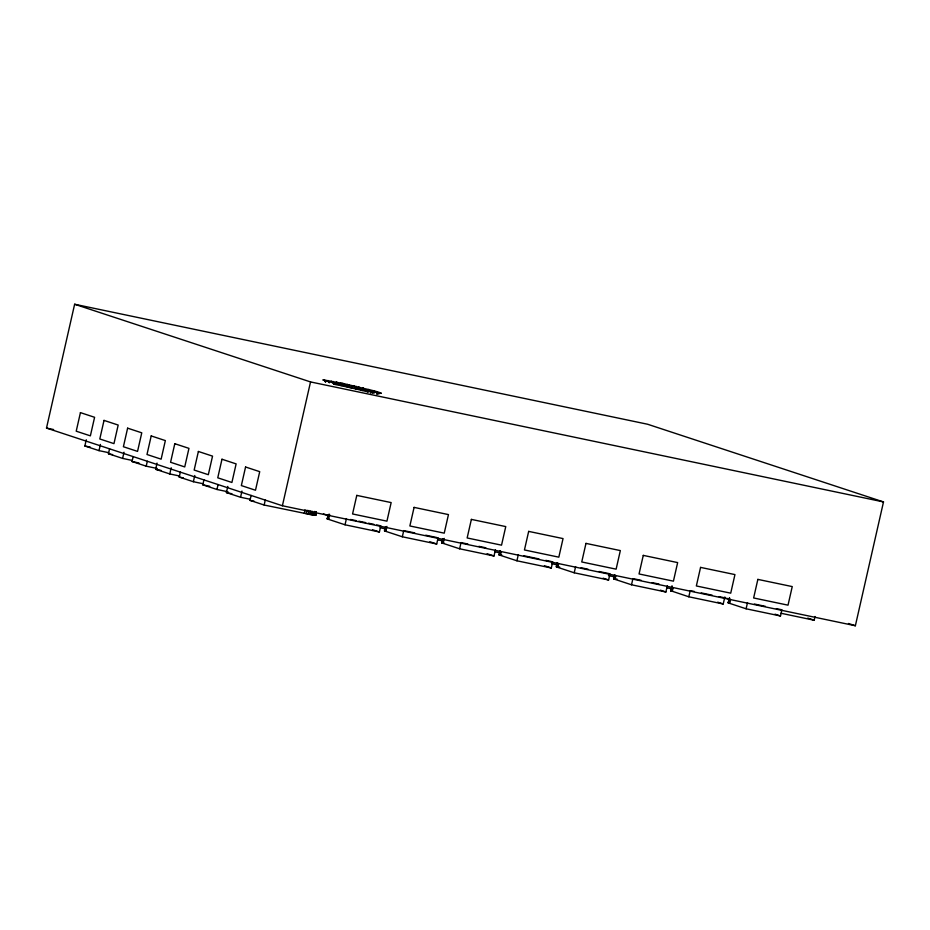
<?xml version="1.0" encoding="UTF-8"?>
<svg xmlns="http://www.w3.org/2000/svg" width="930" height="930" viewBox="0 0 930 930"><rect width="100%" height="100%" fill="white"/><g stroke="black" fill="none" stroke-linecap="round" stroke-linejoin="round"><path stroke-width="1.4" d="M376.836 394.436L377.115 391.716L374.139 390.867L342.682 383.369L322.745 379.94L349.622 387.357L381.219 393.378L377.115 391.716L373.651 392.797L376.987 391.681M349.389 384.834L348.994 387.403L356.248 389.066L358.91 387.02L362.026 390.449L367.78 391.89L374.139 390.867L372.5 393.146L374.488 390.96M46.5 428.067L74.633 304.25L647.606 424.243L883.5 501.933L855.368 625.75L282.394 505.757L46.5 428.067L53.614 429.555M108.694 452.666L99.01 450.643L84.863 445.982L86.269 439.785M99.01 450.643L100.417 444.447M132.281 460.443L122.609 458.409L108.45 453.747L109.577 448.795M122.609 458.409L124.016 452.224M157.263 468.499L146.196 466.174L132.037 461.524L133.164 456.56M146.196 466.174L147.324 461.222M179.467 475.974L169.783 473.951L155.636 469.29L157.042 463.094M169.783 473.951L171.19 467.755M203.054 483.74L193.37 481.717L179.223 477.055L180.35 472.103M193.37 481.717L194.777 475.521M228.024 491.807L216.969 489.482L202.81 484.821L203.937 479.868M216.969 489.482L218.085 484.53M250.24 499.282L240.556 497.248L226.397 492.586L227.804 486.402M240.556 497.248L241.963 491.063M316.316 512.849L315.758 515.325L313.468 515.162L264.143 505.025L249.996 500.363L251.112 495.411M264.143 505.025L265.271 500.073M282.394 505.757L310.527 381.928L74.633 304.25M304.25 513.418L305.098 509.71M306.144 513.813L306.993 510.093M307.993 514.185L308.841 510.465M309.62 514.499L310.469 510.779M311.085 514.767L311.934 511.047M312.375 514.988L312.933 512.511M313.468 515.162L314.305 511.454M314.352 515.29L315.2 511.57M315.096 515.36L315.944 511.651M315.561 515.371L316.409 511.663M380.812 525.799L379.405 531.995L345.03 524.787L328.523 519.347L327.209 518.835L328.011 514.976M327.383 518.928L328.313 514.953M327.558 519.01L328.406 515.29M327.976 519.173L328.976 514.174M328.523 519.347L329.639 514.395M345.03 524.787L346.437 518.603M438.111 537.796L436.705 543.992L402.33 536.784L385.811 531.356L384.497 530.832L385.311 526.973M384.683 530.925L385.613 526.95M384.857 531.007L385.694 527.287M385.997 527.403L385.148 531.123L386.124 527.45M385.811 531.356L386.938 526.403M402.33 536.784L403.736 530.6L414.734 532.902M495.411 549.804L494.004 555.989L459.629 548.793L443.11 543.352L441.797 542.829L442.599 538.97M441.983 542.934L442.901 538.947M442.145 543.004L442.994 539.295M442.448 543.12L443.296 539.412L442.575 543.167M443.11 543.352L444.238 538.4M459.629 548.793L461.036 542.597L467.906 544.038M552.711 561.801L551.304 567.986L516.917 560.79L500.41 555.35L499.096 554.826L499.898 550.979M499.282 554.931L500.119 551.211M499.445 555.001L500.294 551.292M499.747 555.117L500.596 551.409M499.875 555.163L500.712 551.455M500.41 555.35L501.258 551.641M516.917 560.79L518.324 554.594M599.001 571.497L609.999 573.798L608.592 579.995L574.217 572.787L557.709 567.347L556.326 566.777L557.198 562.976M556.396 566.835L557.349 562.952M556.57 566.928L557.5 562.952M556.745 567.009L557.593 563.289M557.047 567.126L557.884 563.406M557.163 567.172L558.012 563.452M557.709 567.347L558.546 563.638M574.217 572.787L575.624 566.602M614.451 575.007L613.626 578.786L614.997 579.355L631.517 584.784L665.892 591.992L667.298 585.795M614.532 575.112L613.626 578.786L614.265 578.681M613.87 578.925L614.718 575.217M614.044 579.006L614.881 575.286M614.346 579.123L615.183 575.403L614.463 579.169M614.997 579.355L615.846 575.635M631.517 584.784L632.923 578.6M724.854 597.072L723.191 603.988L688.816 596.793L670.983 590.829L672.03 585.761M670.983 590.829L671.948 586.946M671.169 590.934L672.018 587.214M671.344 591.003L672.181 587.295M671.634 591.12L672.483 587.411M671.762 591.166L672.599 587.458M672.297 591.352L673.146 587.632M688.816 596.793L690.223 590.597M776.399 608.65L781.898 609.801L780.491 615.986L746.104 608.79L729.597 603.349L728.225 602.779L729.05 599.001L727.144 598.409M728.283 602.826L729.411 597.874M728.469 602.931L729.597 597.978M728.632 603L729.48 599.292M728.934 603.117L729.713 598.967M729.062 603.163L729.899 599.455M729.597 603.349L730.445 599.641M746.104 608.79L747.511 602.594M781.002 613.265L814.192 620.217L815.04 616.509M362.863 387.973L362.026 390.449L357.411 389.345M363.281 388.077L362.026 390.449L369.047 389.519L367.78 391.89L369.454 389.624M331.161 381.056L334.207 384.311L336.497 382.091M377.592 393.739L379.115 392.332M333.01 381.405L334.207 384.311L336.73 382.137L340.973 385.671L348.994 387.403L354.353 385.962L356.248 389.066L356.248 386.392M728.225 602.779L729.608 602.756M370.466 393.03L372.57 392.204M378.196 393.96L380.916 393.018M499.933 554.699L499.096 554.826M671.82 590.701L670.925 590.783M328.883 518.801L327.209 518.835M386.183 530.798L384.497 530.832M500.421 554.757L501.758 554.943M444.005 542.876L441.797 542.829M558.07 566.8L559.697 567.056M616.346 578.948L616.997 579.053M334.207 384.311L339.613 385.392M310.527 381.928L883.5 501.933M84.863 445.982L90.396 447.144M108.45 453.747L112.6 454.619M132.037 461.524L138.954 462.966M155.636 469.29L161.157 470.441M179.223 477.055L183.373 477.927M202.81 484.821L209.727 486.274M226.397 492.586L231.93 493.749M350.564 519.463L356.062 520.614M358.817 521.195L365.688 522.625M368.443 523.206L373.941 524.357M376.685 524.939L379.44 525.508M425.731 535.203L436.74 537.505M478.904 546.34L485.786 547.782M523.834 555.756L538.958 558.918M545.829 560.36L551.327 561.511M581.122 567.753L588.004 569.195M634.295 578.89L641.177 580.332M652.174 582.633L659.044 584.075M691.595 590.887L694.35 591.468M701.22 592.898L712.217 595.212M719.099 596.642L724.598 597.804M754.393 604.035L765.39 606.348M249.996 500.363L254.134 501.224M380.091 527.752L385.764 528.938M438.251 539.935L442.506 540.818M494.993 551.816L499.247 552.699M551.723 563.696L557.396 564.882M608.464 575.577L614.137 576.763M666.624 587.76L672.297 588.946M729.027 598.955L729.608 599.118M848.474 623.484L855.368 625.75M807.763 618.101L814.192 620.217M774.981 614.172L780.491 615.986M717.681 602.175L723.191 603.988M660.393 590.178L665.892 591.992M603.093 578.181L608.592 579.995M544.422 565.719L551.304 567.986M487.122 553.722L494.004 555.989M429.823 541.725L436.705 543.992M372.523 529.728L379.405 531.995M323.442 513.906L327.534 515.255M725.888 598.002L724.842 597.49M314.712 514.813L315.758 515.325M326.918 380.324L329.278 382.742M324.035 379.94L325.384 381.928M328.313 380.556L329.476 382.544M347.46 384.404L348.994 387.403L342.682 383.369L340.973 385.671L340.822 382.974M324.907 380.033L325.674 381.951M80.433 412.629L76.214 431.195L90.373 435.856L94.593 417.291L80.433 412.629M104.021 420.395L99.801 438.972L113.96 443.633L118.18 425.057L104.021 420.395M127.619 428.16L123.399 446.737L137.547 451.399L141.767 432.822L127.619 428.16M151.206 435.926L146.987 454.503L161.134 459.164L165.354 440.588L151.206 435.926M174.794 443.703L170.574 462.268L184.733 466.93L188.953 448.365L174.794 443.703M198.381 451.469L194.161 470.045L208.32 474.707L212.54 456.13L198.381 451.469M221.979 459.234L217.76 477.811L231.907 482.472L236.127 463.896L221.979 459.234M245.567 467L241.347 485.576L255.494 490.238L259.714 471.661L245.567 467M356.783 495.388L352.563 513.965L386.938 521.16L391.158 502.584L356.783 495.388M414.083 507.385L409.863 525.962L444.238 533.157L448.458 514.592L414.083 507.385M471.371 519.393L467.151 537.959L501.537 545.166L505.757 526.589L471.371 519.393M528.67 531.39L524.45 549.956L558.825 557.163L563.045 538.586L528.67 531.39M585.97 543.387L581.75 561.964L616.125 569.16L620.345 550.583L585.97 543.387M643.269 555.384L639.05 573.961L673.425 581.157L677.644 562.592L643.269 555.384M700.569 567.393L696.349 585.958L730.724 593.166L734.944 574.589L700.569 567.393M757.857 579.39L753.637 597.967L788.024 605.163L792.244 586.586L757.857 579.39"/></g></svg>
